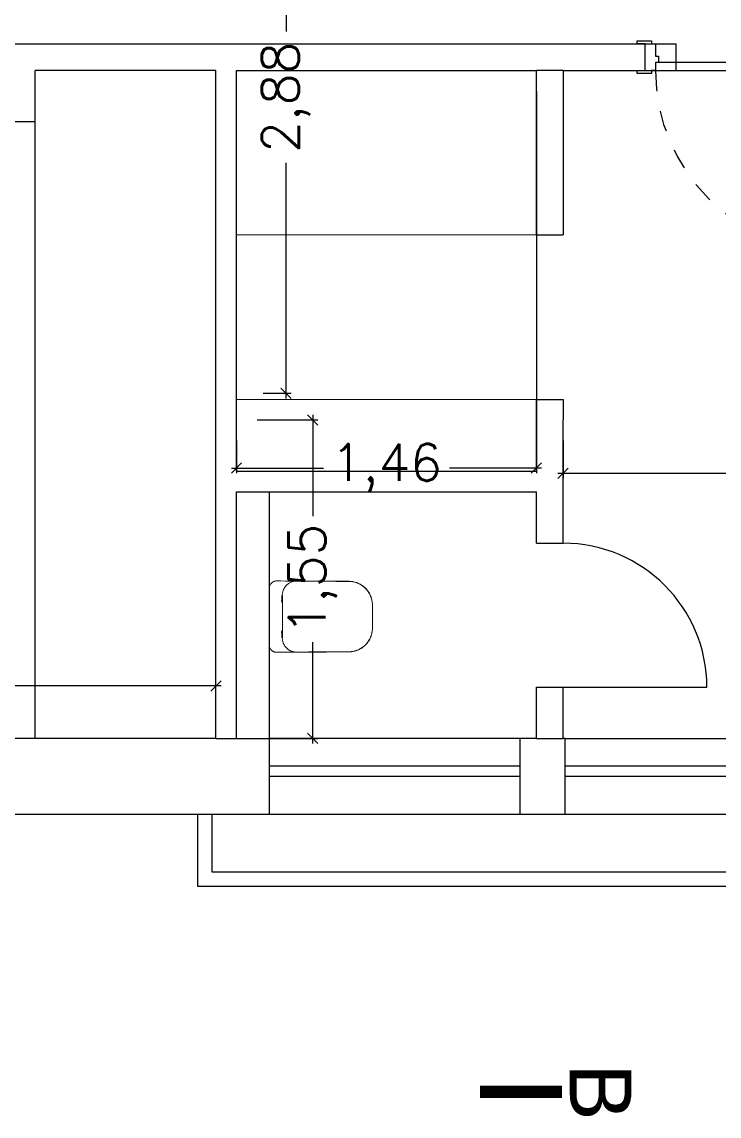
# Model space of a CAD drawing. Header units: millimetres. Extents: x 1778 to 2471, y 1406 to 1876.
# Drawn here: x 1839.61 to 1843, y 1620.16 to 1625.48 of the extents above; entities that cross this region are included whole.
import ezdxf
from ezdxf.enums import TextEntityAlignment as Align

# ---------------------------------------------------------------- set-up
doc = ezdxf.new("R2010")
doc.units = ezdxf.units.MM
doc.linetypes.add('HIDDEN', pattern=[9.525, 6.35, -3.175])
for name, color, linetype in [('ARQ_CONSTRUIR_CORTE', 10, 'Continuous'), ('ARQ_CONSTRUIR_VISTA', 30, 'Continuous'), ('ARQ_CONTRUIR_VAOS', 40, 'Continuous'), ('ARQ_DEMOLIR_CORTE', 2, 'Continuous'), ('ARQ_EXISNTENTE_VISTA', 9, 'Continuous'), ('ARQ_EXISTENTE_CORTE', 6, 'Continuous'), ('ARQ_LINHA_CORTE', 4, 'Continuous')]:
    doc.layers.add(name, color=color, linetype=linetype)
doc.layers.add('ARQ_COTAS', color=5, linetype='Continuous', lineweight=0)
doc.layers.add('ARQ_SANITAROS', color=42, linetype='Continuous', lineweight=0)
doc.styles.add('ROMA1_20', font='romans.shx', dxfattribs={"height": 0.18})
doc.styles.get("Standard").update_dxf_attribs({"font": 'arial.ttf'})
doc.dimstyles.new('1_100', dxfattribs={"dimscale": 0.5, "dimtxt": 0.1, "dimasz": 0.1, "dimexe": 0.05, "dimexo": 0.2, "dimgap": 0.09, "dimtad": 0, "dimzin": 0, "dimtxsty": 'ROMA1_20', "dimblk": 'OBLIQUE', "dimcen": 0.1, "dimdle": 0.05, "dimazin": 0, "dimtfac": 1, "dimtofl": 0, "dimtmove": 1, "dimatfit": 3, "dimldrblk": 'DOTSMALL', "dimfxl": 0.075, "dimtolj": 1, "dimtzin": 0, "dimarcsym": 0})

# ---------------------------------------------------------------- blocks, each defined once
blk = doc.blocks.new('_Oblique')
at = {"color": 0, "linetype": 'ByBlock', "lineweight": -2}
blk.add_line((-0.5, -0.5), (0.5, 0.5), dxfattribs=at)
blk = doc.blocks.new('*D42')
at = {"layer": 'ARQ_COTAS', "color": 0, "lineweight": -2}
for p, q in [((1842.11, 1625.1477), (1842.11, 1623.2882)), ((1840.65, 1623.4477), (1840.65, 1623.2882)), ((1840.625, 1623.3132), (1841.0736, 1623.3132)), ((1842.135, 1623.3132), (1841.6864, 1623.3132))]:
    blk.add_line(p, q, dxfattribs=at)
at = {"layer": 'Defpoints', "color": 0}
for p in [(1842.11, 1625.2477), (1840.65, 1623.5477), (1842.11, 1623.3132)]:
    blk.add_point(p, dxfattribs=at)
at = {"layer": 'ARQ_COTAS', "color": 0, "linetype": 'ByBlock', "lineweight": -2, "xscale": 0.05, "yscale": 0.05, "zscale": 0.05, "rotation": 180}
blk.add_blockref('_Oblique', (1840.65, 1623.3132), dxfattribs=at)
at = {"layer": 'ARQ_COTAS', "color": 0, "linetype": 'ByBlock', "lineweight": -2, "xscale": 0.05, "yscale": 0.05, "zscale": 0.05}
blk.add_blockref('_Oblique', (1842.11, 1623.3132), dxfattribs=at)
at = {"layer": 'ARQ_COTAS', "color": 0, "insert": (1841.38, 1623.3132), "char_height": 0.18, "attachment_point": 5, "style": 'ROMA1_20'}
blk.add_mtext('\\A1;1,46', dxfattribs=at)
blk = doc.blocks.new('_DOTSMALL')
at = {"color": 0, "linetype": 'ByBlock', "const_width": 0.5}
blk.add_lwpolyline([(-0.0625, 0, 1), (0.0625, 0, 1)], format="xyb", close=True, dxfattribs=at)
blk = doc.blocks.new('*D43')
at = {"layer": 'ARQ_COTAS', "color": 0, "lineweight": -2}
for p, q in [((1842.24, 1623.4477), (1842.24, 1623.2632)), ((1845.2231, 1623.3707), (1845.2231, 1623.2632)), ((1842.215, 1623.2882), (1843.4123, 1623.2882)), ((1845.2481, 1623.2882), (1844.0509, 1623.2882))]:
    blk.add_line(p, q, dxfattribs=at)
at = {"layer": 'Defpoints', "color": 0}
for p in [(1842.24, 1623.5477), (1845.2231, 1623.4707), (1845.2231, 1623.2882)]:
    blk.add_point(p, dxfattribs=at)
at = {"layer": 'ARQ_COTAS', "color": 0, "linetype": 'ByBlock', "lineweight": -2, "xscale": 0.05, "yscale": 0.05, "zscale": 0.05, "rotation": 180}
blk.add_blockref('_Oblique', (1842.24, 1623.2882), dxfattribs=at)
at = {"layer": 'ARQ_COTAS', "color": 0, "linetype": 'ByBlock', "lineweight": -2, "xscale": 0.05, "yscale": 0.05, "zscale": 0.05}
blk.add_blockref('_Oblique', (1845.2231, 1623.2882), dxfattribs=at)
at = {"layer": 'ARQ_COTAS', "color": 0, "insert": (1843.7316, 1623.2882), "char_height": 0.18, "attachment_point": 5, "style": 'ROMA1_20'}
blk.add_mtext('\\A1;2,98', dxfattribs=at)
blk = doc.blocks.new('*D44')
at = {"layer": 'ARQ_COTAS', "color": 0, "lineweight": -2}
for p, q in [((1840.8911, 1626.5827), (1840.8911, 1625.437)), ((1840.78, 1626.5577), (1840.9161, 1626.5577)), ((1840.8911, 1623.6527), (1840.8911, 1624.7984)), ((1840.78, 1623.6777), (1840.9161, 1623.6777))]:
    blk.add_line(p, q, dxfattribs=at)
at = {"layer": 'Defpoints', "color": 0}
for p in [(1840.68, 1626.5577), (1840.68, 1623.6777), (1840.8911, 1623.6777)]:
    blk.add_point(p, dxfattribs=at)
at = {"layer": 'ARQ_COTAS', "color": 0, "linetype": 'ByBlock', "lineweight": -2, "xscale": 0.05, "yscale": 0.05, "zscale": 0.05}
for p, rotation in [((1840.8911, 1626.5577), 90), ((1840.8911, 1623.6777), 270)]:
    blk.add_blockref('_Oblique', p, dxfattribs=dict(at, rotation=rotation))
at = {"layer": 'ARQ_COTAS', "color": 0, "insert": (1840.8911, 1625.1177), "char_height": 0.18, "attachment_point": 5, "rotation": 90, "style": 'ROMA1_20'}
blk.add_mtext('\\A1;2,88', dxfattribs=at)
blk = doc.blocks.new('*D45')
at = {"layer": 'ARQ_COTAS', "color": 0, "lineweight": -2}
for p, q in [((1840.75, 1623.5477), (1841.0461, 1623.5477)), ((1841.0211, 1623.5727), (1841.0211, 1623.0791)), ((1841.0211, 1621.9727), (1841.0211, 1622.4663)), ((1840.75, 1621.9977), (1841.0461, 1621.9977))]:
    blk.add_line(p, q, dxfattribs=at)
at = {"layer": 'Defpoints', "color": 0}
for p in [(1840.65, 1623.5477), (1840.65, 1621.9977), (1841.0211, 1621.9977)]:
    blk.add_point(p, dxfattribs=at)
at = {"layer": 'ARQ_COTAS', "color": 0, "linetype": 'ByBlock', "lineweight": -2, "xscale": 0.05, "yscale": 0.05, "zscale": 0.05}
for p, rotation in [((1841.0211, 1623.5477), 90), ((1841.0211, 1621.9977), 270)]:
    blk.add_blockref('_Oblique', p, dxfattribs=dict(at, rotation=rotation))
at = {"layer": 'ARQ_COTAS', "color": 0, "insert": (1841.0211, 1622.7727), "char_height": 0.18, "attachment_point": 5, "rotation": 90, "style": 'ROMA1_20'}
blk.add_mtext('\\A1;1,55', dxfattribs=at)
blk = doc.blocks.new('*D46')
at = {"layer": 'ARQ_COTAS', "color": 0, "lineweight": -2}
for p, q in [((1836.19, 1622.0977), (1836.19, 1622.2786)), ((1840.55, 1622.0977), (1840.55, 1622.2786)), ((1836.165, 1622.2536), (1838.0507, 1622.2536)), ((1840.575, 1622.2536), (1838.6893, 1622.2536))]:
    blk.add_line(p, q, dxfattribs=at)
at = {"layer": 'Defpoints', "color": 0}
for p in [(1840.55, 1622.2536), (1836.19, 1621.9977), (1840.55, 1621.9977)]:
    blk.add_point(p, dxfattribs=at)
at = {"layer": 'ARQ_COTAS', "color": 0, "linetype": 'ByBlock', "lineweight": -2, "xscale": 0.05, "yscale": 0.05, "zscale": 0.05, "rotation": 180}
blk.add_blockref('_Oblique', (1836.19, 1622.2536), dxfattribs=at)
at = {"layer": 'ARQ_COTAS', "color": 0, "linetype": 'ByBlock', "lineweight": -2, "xscale": 0.05, "yscale": 0.05, "zscale": 0.05}
blk.add_blockref('_Oblique', (1840.55, 1622.2536), dxfattribs=at)
at = {"layer": 'ARQ_COTAS', "color": 0, "insert": (1838.37, 1622.2536), "char_height": 0.18, "attachment_point": 5, "style": 'ROMA1_20'}
blk.add_mtext('\\A1;4,36', dxfattribs=at)

msp = doc.modelspace()

# ---------------------------------------------------------------- linework, layer by layer
at = {"layer": 'ARQ_CONSTRUIR_CORTE'}
for p, q in [((1842.64, 1625.2477), (1842.64, 1625.3777)), ((1840.55, 1621.9977), (1840.55, 1625.2477)), ((1840.65, 1623.2977), (1840.65, 1625.2477)), ((1842.11, 1624.4477), (1842.11, 1625.2477)), ((1842.24, 1625.2477), (1842.24, 1624.4477)), ((1839.67, 1624.9977), (1839.54, 1624.9977)), ((1842.11, 1624.4477), (1842.24, 1624.4477)), ((1842.11, 1623.2977), (1842.11, 1623.6477)), ((1842.11, 1623.6477), (1842.24, 1623.6477)), ((1842.24, 1623.6477), (1842.24, 1623.5477)), ((1842.24, 1622.9477), (1842.24, 1623.5477)), ((1840.65, 1623.2977), (1842.11, 1623.2977)), ((1840.65, 1621.9977), (1840.65, 1623.1977)), ((1840.65, 1623.1977), (1842.11, 1623.1977)), ((1842.11, 1622.9477), (1842.11, 1623.1977)), ((1842.11, 1622.9477), (1842.24, 1622.9477)), ((1842.11, 1621.9977), (1842.11, 1622.2477)), ((1842.11, 1622.2477), (1842.24, 1622.2477)), ((1842.24, 1621.9977), (1842.24, 1622.2477)), ((1839.67, 1621.9977), (1839.54, 1621.9977))]:
    msp.add_line(p, q, dxfattribs=at)
at = {"layer": 'ARQ_CONSTRUIR_VISTA'}
msp.add_line((1842.24, 1622.2477), (1842.94, 1622.2477), dxfattribs=at)
msp.add_arc((1842.24, 1622.2477), 0.7, 0, 90, dxfattribs=at)
at = {"layer": 'ARQ_CONTRUIR_VAOS'}
for p, q in [((1840.81, 1621.9977), (1840.81, 1623.1977)), ((1842.03, 1621.8627), (1840.81, 1621.8627)), ((1843.45, 1621.8627), (1842.25, 1621.8627)), ((1842.03, 1621.8127), (1840.81, 1621.8127)), ((1843.45, 1621.8127), (1842.25, 1621.8127))]:
    msp.add_line(p, q, dxfattribs=at)
for points in [[(1842.6, 1625.3927), (1842.67, 1625.3927), (1842.67, 1625.3777), (1842.69, 1625.3777), (1842.69, 1625.3177), (1842.705, 1625.3177), (1842.705, 1625.2877), (1842.69, 1625.2877), (1842.69, 1625.2477), (1842.67, 1625.2477), (1842.67, 1625.2327), (1842.6, 1625.2327), (1842.6, 1625.2477), (1842.64, 1625.2477), (1842.64, 1625.3777), (1842.6, 1625.3777)], [(1843.57, 1625.2877), (1842.69, 1625.2877), (1842.69, 1625.2477), (1843.57, 1625.2477)]]:
    msp.add_lwpolyline(points, close=True, dxfattribs=at)
at = {"layer": 'ARQ_CONTRUIR_VAOS', "linetype": 'HIDDEN', "ltscale": 0.01}
msp.add_arc((1843.57, 1625.2477), 0.88, 180, 270, dxfattribs=at)
at = {"layer": 'ARQ_DEMOLIR_CORTE'}
for p, q in [((1842.64, 1625.3777), (1842.79, 1625.3777)), ((1842.79, 1625.2477), (1842.79, 1625.3777)), ((1842.24, 1625.2477), (1842.11, 1625.2477)), ((1842.64, 1625.2477), (1842.79, 1625.2477)), ((1839.67, 1621.9977), (1839.67, 1624.9977)), ((1840.55, 1621.9977), (1840.65, 1621.9977)), ((1842.11, 1621.9977), (1842.24, 1621.9977))]:
    msp.add_line(p, q, dxfattribs=at)
at = {"layer": 'ARQ_EXISNTENTE_VISTA'}
for p, q in [((1842.03, 1621.9977), (1840.81, 1621.9977)), ((1842.25, 1621.9977), (1843.45, 1621.9977)), ((1840.4618, 1621.2777), (1840.4618, 1621.6277)), ((1840.5318, 1621.3477), (1840.5318, 1621.6277)), ((1842.03, 1621.6277), (1840.81, 1621.6277)), ((1843.45, 1621.6277), (1842.25, 1621.6277)), ((1843.7518, 1621.3477), (1840.5318, 1621.3477)), ((1843.8218, 1621.2777), (1840.4618, 1621.2777))]:
    msp.add_line(p, q, dxfattribs=at)
at = {"layer": 'ARQ_EXISTENTE_CORTE'}
for p, q in [((1839.54, 1625.3777), (1842.64, 1625.3777)), ((1839.67, 1624.9977), (1839.67, 1625.2477)), ((1840.55, 1625.2477), (1839.67, 1625.2477)), ((1840.65, 1625.2477), (1842.11, 1625.2477)), ((1842.24, 1625.2477), (1842.64, 1625.2477)), ((1840.55, 1621.9977), (1839.67, 1621.9977)), ((1840.65, 1621.9977), (1840.81, 1621.9977)), ((1840.81, 1621.6277), (1840.81, 1621.9977)), ((1842.03, 1621.9977), (1842.03, 1621.6277)), ((1842.11, 1621.9977), (1842.03, 1621.9977)), ((1842.25, 1621.9977), (1842.24, 1621.9977)), ((1842.25, 1621.6277), (1842.25, 1621.9977)), ((1840.81, 1621.6277), (1838.82, 1621.6277)), ((1842.25, 1621.6277), (1842.03, 1621.6277))]:
    msp.add_line(p, q, dxfattribs=at)
at = {"layer": 'ARQ_LINHA_CORTE'}
msp.add_lwpolyline([(1842.235, 1620.2777, 0.06, 0.06, 0), (1841.835, 1620.2777, 0, 0, 0), (1841.835, 1621.7777, 0, 0, 0)], format="xyseb", dxfattribs=at)
at = {"layer": 'ARQ_SANITAROS'}
for p, q in [((1840.65, 1624.4477), (1842.11, 1624.4477)), ((1840.65, 1623.6477), (1842.11, 1623.6477)), ((1840.81, 1622.7302), (1840.81, 1622.4513)), ((1840.8707, 1622.6775), (1840.8707, 1622.6906)), ((1840.873, 1622.6923), (1840.8724, 1622.6923)), ((1840.8729, 1622.6943), (1840.8729, 1622.6943)), ((1840.873, 1622.6943), (1840.873, 1622.6943)), ((1840.8731, 1622.6931), (1840.8731, 1622.6929)), ((1840.8731, 1622.6929), (1840.8731, 1622.6929)), ((1840.8724, 1622.6758), (1840.873, 1622.6758)), ((1841.3116, 1622.6484), (1841.3116, 1622.5331)), ((1840.8707, 1622.491), (1840.8707, 1622.5041)), ((1840.8724, 1622.5058), (1840.873, 1622.5058)), ((1840.873, 1622.4893), (1840.8724, 1622.4893)), ((1840.8729, 1622.4873), (1840.8729, 1622.4873)), ((1840.873, 1622.4872), (1840.873, 1622.4872)), ((1840.8731, 1622.4886), (1840.8731, 1622.4886)), ((1840.8731, 1622.4884), (1840.8731, 1622.4886))]:
    msp.add_line(p, q, dxfattribs=at)
at = {"layer": 'ARQ_SANITAROS', "flags": 128}
for points in [[(1841.3116, 1622.6483), (1841.3116, 1622.6253), (1841.3116, 1622.608), (1841.3116, 1622.6023), (1841.3116, 1622.5908)], [(1841.3116, 1622.5332), (1841.3116, 1622.5562), (1841.3116, 1622.5735), (1841.3116, 1622.5792), (1841.3116, 1622.5908)]]:
    msp.add_lwpolyline(points, dxfattribs=at)
at = {"layer": 'ARQ_SANITAROS'}
for centre, radius, start, end in [((1840.8436, 1622.7302), 0.0336, 130.7915, 179.9959), ((1840.8724, 1622.6906), 0.0017, 90, 180), ((1840.8877, 1622.6683), 0.0181, 154.3325, 215.8664), ((1840.8724, 1622.6775), 0.0017, 180, 270), ((1840.8877, 1622.5133), 0.0181, 143.8694, 205.6675), ((1840.8724, 1622.5041), 0.0017, 90, 180), ((1840.8724, 1622.491), 0.0017, 180, 270), ((1840.8436, 1622.4513), 0.0336, 180.0026, 229.1857)]:
    msp.add_arc(centre, radius, start, end, dxfattribs=at)
for points, knots in [([(1840.822, 1622.7559), (1840.8232, 1622.757), (1840.824, 1622.7576), (1840.8252, 1622.7584), (1840.8256, 1622.7587), (1840.8265, 1622.7592), (1840.8269, 1622.7594), (1840.829, 1622.7606), (1840.8308, 1622.7614), (1840.8336, 1622.7624), (1840.8345, 1622.7627), (1840.8359, 1622.7631), (1840.8364, 1622.7632), (1840.8374, 1622.7634), (1840.8379, 1622.7635), (1840.8403, 1622.7639), (1840.8423, 1622.7641), (1840.8442, 1622.7641)], [0, 0, 0, 0, 0.125, 0.125, 0.1875, 0.1875, 0.25, 0.25, 0.5, 0.5, 0.625, 0.625, 0.6875, 0.6875, 0.75, 0.75, 1, 1, 1, 1]), ([(1840.8442, 1622.7641), (1840.9035, 1622.7637), (1840.9628, 1622.7633), (1841.0368, 1622.7628), (1841.0516, 1622.7627), (1841.0739, 1622.7626), (1841.0813, 1622.7625), (1841.0961, 1622.7624), (1841.1035, 1622.7624), (1841.1257, 1622.7623), (1841.1405, 1622.7622), (1841.1628, 1622.7621), (1841.1702, 1622.762), (1841.1813, 1622.762), (1841.185, 1622.7619), (1841.1905, 1622.7619), (1841.1924, 1622.7619), (1841.1952, 1622.7619), (1841.1961, 1622.7619), (1841.1979, 1622.7619), (1841.1989, 1622.7618), (1841.1998, 1622.7618)], [0, 0, 0, 0, 0.5, 0.5, 0.625, 0.625, 0.6875, 0.6875, 0.75, 0.75, 0.875, 0.875, 0.9375, 0.9375, 0.96875, 0.96875, 0.984375, 0.984375, 0.992187, 0.992187, 1, 1, 1, 1]), ([(1840.8868, 1622.7361), (1840.8887, 1622.7384), (1840.8925, 1622.7432), (1840.8991, 1622.749), (1840.9059, 1622.7538), (1840.9128, 1622.7575), (1840.9184, 1622.7598), (1840.9234, 1622.7614), (1840.9275, 1622.7625), (1840.9327, 1622.7635), (1840.9379, 1622.7641), (1840.9415, 1622.7641), (1840.9433, 1622.7642)], [0, 0, 0, 0, 0.139423, 0.278846, 0.398888, 0.519312, 0.639354, 0.678622, 0.757411, 0.8362, 0.9181, 1, 1, 1, 1]), ([(1840.9433, 1622.7642), (1840.9979, 1622.7638), (1841.0677, 1622.7634), (1841.1451, 1622.7628), (1841.1757, 1622.7626), (1841.191, 1622.7624), (1841.1986, 1622.7624)], [0, 0, 0, 0, 0.640999, 0.8205, 0.91025, 1, 1, 1, 1]), ([(1841.1986, 1622.7624), (1841.2024, 1622.7622), (1841.21, 1622.7619), (1841.2206, 1622.7601), (1841.2305, 1622.7575), (1841.2396, 1622.7543), (1841.2485, 1622.7502), (1841.257, 1622.7455), (1841.265, 1622.7401), (1841.2725, 1622.734), (1841.2796, 1622.7273), (1841.286, 1622.72), (1841.2918, 1622.7122), (1841.2969, 1622.704), (1841.3013, 1622.6954), (1841.3042, 1622.6883), (1841.3063, 1622.682), (1841.3079, 1622.6766), (1841.3097, 1622.6687), (1841.3112, 1622.6593), (1841.3114, 1622.652), (1841.3116, 1622.6483)], [0, 0, 0, 0, 0.063756, 0.128149, 0.181914, 0.23568, 0.291017, 0.346353, 0.400105, 0.453858, 0.50917, 0.564483, 0.618166, 0.671849, 0.727087, 0.782325, 0.80112, 0.838722, 0.876453, 0.937942, 1, 1, 1, 1]), ([(1841.1998, 1622.7618), (1841.2025, 1622.7617), (1841.2078, 1622.7614), (1841.2167, 1622.7601), (1841.2263, 1622.758), (1841.2366, 1622.7547), (1841.2462, 1622.7505), (1841.2551, 1622.7457), (1841.2633, 1622.7404), (1841.271, 1622.7344), (1841.2781, 1622.7278), (1841.2847, 1622.7206), (1841.2907, 1622.7128), (1841.296, 1622.7046), (1841.3006, 1622.696), (1841.3044, 1622.687), (1841.3074, 1622.6777), (1841.3097, 1622.6682), (1841.3112, 1622.6584), (1841.3114, 1622.6517), (1841.3116, 1622.6484)], [0, 0, 0, 0, 0.045687, 0.091373, 0.15284, 0.214444, 0.275914, 0.33116, 0.3866, 0.442041, 0.497288, 0.5529, 0.608712, 0.664523, 0.720132, 0.77556, 0.831189, 0.886816, 0.94224, 1, 1, 1, 1]), ([(1840.8729, 1622.6943), (1840.873, 1622.6964), (1840.8731, 1622.7007), (1840.8741, 1622.7071), (1840.8756, 1622.7136), (1840.8775, 1622.7193), (1840.8796, 1622.7242), (1840.8817, 1622.7282), (1840.884, 1622.7322), (1840.8859, 1622.7348), (1840.8868, 1622.7361)], [0, 0, 0, 0, 0.148406, 0.296799, 0.449987, 0.603115, 0.700621, 0.7981, 0.899091, 1, 1, 1, 1]), ([(1840.873, 1622.6943), (1840.873, 1622.6943), (1840.873, 1622.6943), (1840.873, 1622.6943), (1840.8729, 1622.6943)], [0, 0, 0, 0, 0.215619, 1, 1, 1, 1]), ([(1840.8729, 1622.6943), (1840.8729, 1622.6943), (1840.8729, 1622.6943), (1840.8729, 1622.6943), (1840.8729, 1622.6943)], [0, 0, 0, 0, 0.822022, 1, 1, 1, 1]), ([(1840.8731, 1622.6935), (1840.8731, 1622.6935), (1840.8729, 1622.6938), (1840.8729, 1622.694), (1840.8729, 1622.6943)], [0, 0, 0, 0, 0.115197, 1, 1, 1, 1]), ([(1840.8731, 1622.6931), (1840.8731, 1622.6934), (1840.8731, 1622.6937), (1840.8731, 1622.694), (1840.873, 1622.6941), (1840.873, 1622.6941), (1840.873, 1622.6942), (1840.873, 1622.6942), (1840.873, 1622.6943), (1840.873, 1622.6943), (1840.873, 1622.6943)], [0, 0, 0, 0, 0.493034, 0.802496, 0.868651, 0.912739, 0.956553, 0.974643, 0.989875, 1, 1, 1, 1]), ([(1840.8731, 1622.6929), (1840.8731, 1622.6782), (1840.8732, 1622.6487), (1840.8732, 1622.6147), (1840.8732, 1622.5953), (1840.8732, 1622.5908)], [0, 0, 0, 0, 0.432708, 0.865451, 1, 1, 1, 1]), ([(1840.8732, 1622.5908), (1840.8732, 1622.6055), (1840.8731, 1622.635), (1840.8731, 1622.669), (1840.8731, 1622.6883), (1840.8731, 1622.6929)], [0, 0, 0, 0, 0.4326773, 0.8653891, 1, 1, 1, 1]), ([(1840.8731, 1622.4886), (1840.8731, 1622.5033), (1840.8732, 1622.5328), (1840.8732, 1622.5669), (1840.8732, 1622.5862), (1840.8732, 1622.5908)], [0, 0, 0, 0, 0.432708, 0.865451, 1, 1, 1, 1]), ([(1840.8732, 1622.5908), (1840.8732, 1622.576), (1840.8731, 1622.5465), (1840.8731, 1622.5125), (1840.8731, 1622.4932), (1840.8731, 1622.4886)], [0, 0, 0, 0, 0.432677, 0.865389, 1, 1, 1, 1]), ([(1841.1986, 1622.4191), (1841.2024, 1622.4193), (1841.21, 1622.4196), (1841.2207, 1622.4215), (1841.2306, 1622.4241), (1841.2398, 1622.4273), (1841.2486, 1622.4313), (1841.2571, 1622.4361), (1841.2651, 1622.4415), (1841.2727, 1622.4476), (1841.2797, 1622.4543), (1841.2861, 1622.4616), (1841.2918, 1622.4694), (1841.2969, 1622.4776), (1841.3013, 1622.4863), (1841.3042, 1622.4933), (1841.3063, 1622.4995), (1841.3079, 1622.5049), (1841.3097, 1622.5128), (1841.3112, 1622.5222), (1841.3114, 1622.5296), (1841.3116, 1622.5332)], [0, 0, 0, 0, 0.064076, 0.128152, 0.182605, 0.237253, 0.291901, 0.346353, 0.400788, 0.455417, 0.510045, 0.564479, 0.618842, 0.673399, 0.727956, 0.782319, 0.801115, 0.838782, 0.87645, 0.938225, 1, 1, 1, 1]), ([(1841.1998, 1622.4197), (1841.2025, 1622.4198), (1841.2078, 1622.4201), (1841.2167, 1622.4214), (1841.2263, 1622.4235), (1841.2366, 1622.4268), (1841.2462, 1622.431), (1841.2551, 1622.4358), (1841.2633, 1622.4411), (1841.271, 1622.4471), (1841.2781, 1622.4537), (1841.2847, 1622.4609), (1841.2907, 1622.4687), (1841.296, 1622.4769), (1841.3006, 1622.4856), (1841.3044, 1622.4946), (1841.3074, 1622.5038), (1841.3097, 1622.5133), (1841.3112, 1622.5231), (1841.3114, 1622.5298), (1841.3116, 1622.5331)], [0, 0, 0, 0, 0.045687, 0.091373, 0.15284, 0.214444, 0.275914, 0.33116, 0.3866, 0.442041, 0.497288, 0.5529, 0.608712, 0.664523, 0.720132, 0.77556, 0.831189, 0.886816, 0.94224, 1, 1, 1, 1]), ([(1840.8731, 1622.488), (1840.8731, 1622.488), (1840.8729, 1622.4877), (1840.8729, 1622.4875), (1840.8729, 1622.4873)], [0, 0, 0, 0, 0.115197, 1, 1, 1, 1]), ([(1840.8729, 1622.4873), (1840.8729, 1622.4872), (1840.8729, 1622.4872), (1840.8729, 1622.4872), (1840.8729, 1622.4872)], [0, 0, 0, 0, 0.822022, 1, 1, 1, 1]), ([(1840.8729, 1622.4872), (1840.873, 1622.4851), (1840.8731, 1622.4808), (1840.8741, 1622.4744), (1840.8756, 1622.4679), (1840.8775, 1622.4622), (1840.8796, 1622.4573), (1840.8817, 1622.4533), (1840.884, 1622.4493), (1840.8859, 1622.4467), (1840.8868, 1622.4454)], [0, 0, 0, 0, 0.148406, 0.296799, 0.449987, 0.603115, 0.700621, 0.7981, 0.899091, 1, 1, 1, 1]), ([(1840.873, 1622.4872), (1840.873, 1622.4872), (1840.873, 1622.4872), (1840.873, 1622.4872), (1840.8729, 1622.4872)], [0, 0, 0, 0, 0.215619, 1, 1, 1, 1]), ([(1840.8731, 1622.4884), (1840.8731, 1622.4882), (1840.8731, 1622.4878), (1840.8731, 1622.4875), (1840.873, 1622.4874), (1840.873, 1622.4874), (1840.873, 1622.4873), (1840.873, 1622.4873), (1840.873, 1622.4872), (1840.873, 1622.4872), (1840.873, 1622.4872)], [0, 0, 0, 0, 0.493034, 0.802496, 0.868651, 0.912739, 0.956553, 0.974643, 0.989875, 1, 1, 1, 1]), ([(1840.8442, 1622.4174), (1840.8436, 1622.4174), (1840.8418, 1622.4174), (1840.839, 1622.4177), (1840.8359, 1622.4183), (1840.8327, 1622.4193), (1840.8297, 1622.4205), (1840.8268, 1622.422), (1840.8242, 1622.4237), (1840.8227, 1622.425), (1840.822, 1622.4255)], [0, 0, 0, 0, 0.0851159, 0.2134022, 0.3486192, 0.4827037, 0.6175376, 0.7538046, 0.8895639, 1, 1, 1, 1]), ([(1840.8868, 1622.4454), (1840.8887, 1622.4431), (1840.8925, 1622.4383), (1840.8985, 1622.433), (1840.9042, 1622.4289), (1840.9092, 1622.4259), (1840.9145, 1622.4232), (1840.919, 1622.4215), (1840.9234, 1622.4201), (1840.9275, 1622.419), (1840.9327, 1622.418), (1840.9379, 1622.4174), (1840.9415, 1622.4174), (1840.9433, 1622.4173)], [0, 0, 0, 0, 0.138223, 0.278821, 0.367674, 0.456527, 0.54796, 0.639392, 0.678655, 0.757222, 0.836217, 0.917868, 1, 1, 1, 1]), ([(1840.8442, 1622.4174), (1840.9035, 1622.4178), (1840.9628, 1622.4183), (1841.0368, 1622.4187), (1841.0516, 1622.4188), (1841.0739, 1622.419), (1841.0813, 1622.419), (1841.0961, 1622.4191), (1841.1035, 1622.4191), (1841.1257, 1622.4192), (1841.1405, 1622.4193), (1841.1628, 1622.4194), (1841.1702, 1622.4195), (1841.1813, 1622.4196), (1841.185, 1622.4196), (1841.1905, 1622.4196), (1841.1924, 1622.4196), (1841.1952, 1622.4196), (1841.1961, 1622.4196), (1841.1979, 1622.4197), (1841.1989, 1622.4197), (1841.1998, 1622.4197)], [0, 0, 0, 0, 0.5, 0.5, 0.625, 0.625, 0.6875, 0.6875, 0.75, 0.75, 0.875, 0.875, 0.9375, 0.9375, 0.96875, 0.96875, 0.984375, 0.984375, 0.992187, 0.992187, 1, 1, 1, 1]), ([(1840.9433, 1622.4173), (1840.9979, 1622.4177), (1841.0677, 1622.4182), (1841.1451, 1622.4187), (1841.1757, 1622.4189), (1841.191, 1622.4191), (1841.1986, 1622.4191)], [0, 0, 0, 0, 0.640999, 0.8205, 0.91025, 1, 1, 1, 1])]:
    msp.add_open_spline(points, degree=3, knots=knots, dxfattribs=at)

# ---------------------------------------------------------------- texts
at = {"layer": 'ARQ_LINHA_CORTE'}
msp.add_text('B', height=0.3, rotation=270, dxfattribs=at).set_placement((1842.2727, 1620.2777), align=Align.CENTER)

# ---------------------------------------------------------------- dimensions: what is measured, and where the dimension line sits
at = {"layer": 'ARQ_COTAS'}
for base, p1, p2, picture, middle in [((1840.8911, 1623.6777), (1840.68, 1626.5577), (1840.68, 1623.6777), '*D44', (1840.8911, 1625.1177)), ((1841.0211, 1621.9977), (1840.65, 1623.5477), (1840.65, 1621.9977), '*D45', (1841.0211, 1622.7727))]:
    dim = msp.add_linear_dim(base=base, p1=p1, p2=p2, angle=90, dimstyle='1_100', dxfattribs=at)
    dim.commit()
    dim.dimension.update_dxf_attribs({"geometry": picture, "text_midpoint": middle})
for base, p1, p2, picture, middle in [((1842.11, 1623.3132), (1840.65, 1623.5477), (1842.11, 1625.2477), '*D42', (1841.38, 1623.3132)), ((1845.2231, 1623.2882), (1842.24, 1623.5477), (1845.2231, 1623.4707), '*D43', (1843.7316, 1623.2882)), ((1840.55, 1622.2536), (1836.19, 1621.9977), (1840.55, 1621.9977), '*D46', (1838.37, 1622.2536))]:
    dim = msp.add_linear_dim(base=base, p1=p1, p2=p2, dimstyle='1_100', dxfattribs=at)
    dim.commit()
    dim.dimension.update_dxf_attribs({"geometry": picture, "text_midpoint": middle})

doc.saveas('drawing.dxf')
